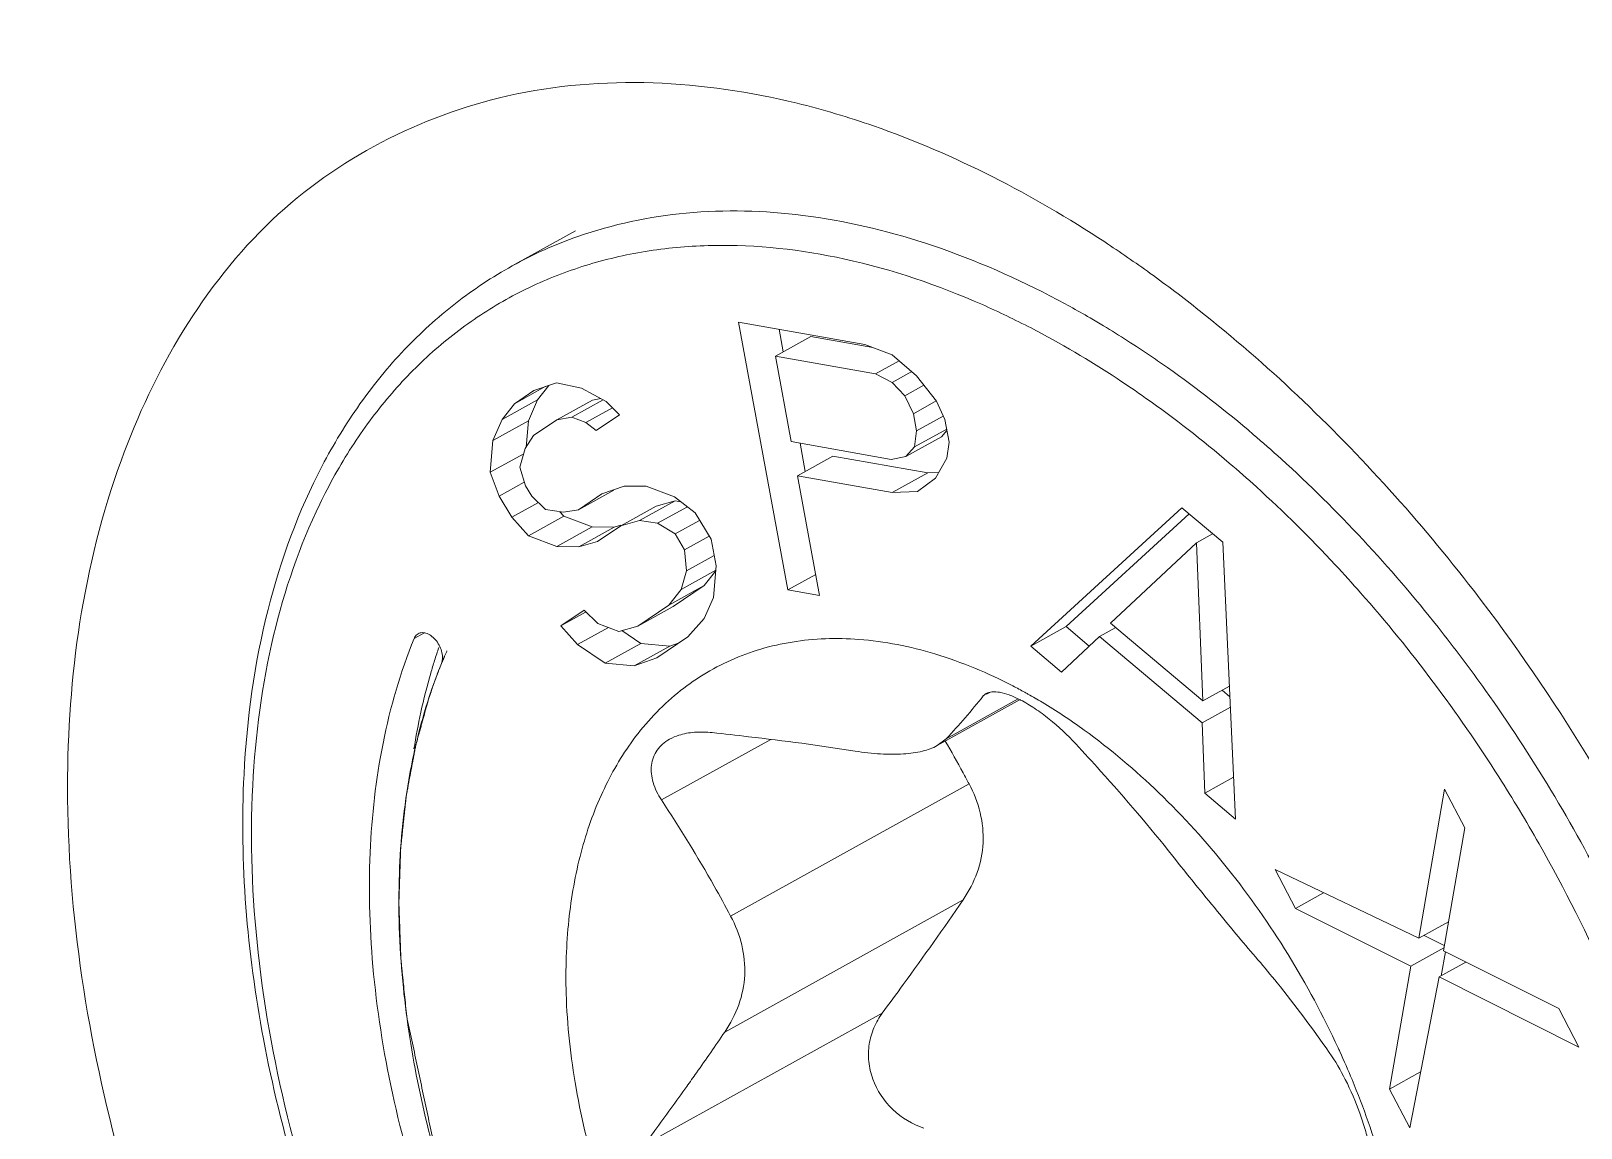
# Model space of a CAD drawing. Header units: millimetres. Extents: x 1177 to 4147, y 93 to 2194.
# Drawn here: x 2601.001 to 2605.101, y 1023.833 to 1026.734 of the extents above; entities that cross this region are included whole.
import ezdxf

# ---------------------------------------------------------------- set-up
doc = ezdxf.new("R2010")
doc.units = ezdxf.units.MM
doc.header["$LTSCALE"] = 0.1
doc.layers.get('0').update_dxf_attribs({"lineweight": 13})

# ---------------------------------------------------------------- blocks, each defined once
blk = doc.blocks.new('02')
for p, q in [((4486.6639, 1057.1432), (4486.904, 1057.2764)), ((4487.7064, 1055.9195), (4487.52, 1056.9311)), ((4487.52, 1056.9311), (4487.7064, 1055.9195)), ((4487.9973, 1056.8463), (4487.52, 1056.9311)), ((4487.52, 1056.9311), (4487.9973, 1056.8463)), ((4487.6592, 1056.8023), (4487.7931, 1056.8765)), ((4487.6726, 1056.904), (4487.6884, 1056.8185)), ((4487.7931, 1056.8765), (4488.0273, 1056.835)), ((4487.7186, 1056.4794), (4487.6592, 1056.8023)), ((4487.6592, 1056.8023), (4487.7186, 1056.4794)), ((4488.037, 1056.7352), (4487.6592, 1056.8023)), ((4487.6592, 1056.8023), (4488.037, 1056.7352)), ((4488.1007, 1056.8072), (4487.9973, 1056.8463)), ((4487.9973, 1056.8463), (4488.1007, 1056.8072)), ((4488.1921, 1056.7285), (4488.1007, 1056.8072)), ((4488.1007, 1056.8072), (4488.1921, 1056.7285)), ((4488.037, 1056.7352), (4488.1266, 1056.7849)), ((4488.1006, 1056.7031), (4488.1742, 1056.7439)), ((4486.6727, 1056.6228), (4486.7889, 1056.6873)), ((4486.8316, 1056.7021), (4486.7461, 1056.6725)), ((4486.8316, 1056.7021), (4486.7461, 1056.6725)), ((4486.8027, 1056.6921), (4486.7599, 1056.6374)), ((4486.9266, 1056.6818), (4486.8316, 1056.7021)), ((4486.9266, 1056.6818), (4486.8316, 1056.7021)), ((4488.1006, 1056.7031), (4488.037, 1056.7352)), ((4488.037, 1056.7352), (4488.1006, 1056.7031)), ((4488.1483, 1056.653), (4488.1006, 1056.7031)), ((4488.1006, 1056.7031), (4488.1483, 1056.653)), ((4488.1483, 1056.653), (4488.22, 1056.6927)), ((4488.2676, 1056.6318), (4488.1921, 1056.7285)), ((4488.1921, 1056.7285), (4488.2676, 1056.6318)), ((4486.626, 1056.5631), (4486.7599, 1056.6374)), ((4486.7461, 1056.6725), (4486.6727, 1056.6228)), ((4486.7461, 1056.6725), (4486.6727, 1056.6228)), ((4486.7599, 1056.6374), (4486.7253, 1056.5576)), ((4486.8333, 1056.5623), (4486.9672, 1056.6366)), ((4486.8894, 1056.5721), (4487.0077, 1056.6376)), ((4487.019, 1056.6315), (4486.9266, 1056.6818)), ((4487.019, 1056.6315), (4486.9266, 1056.6818)), ((4486.9672, 1056.6366), (4486.9993, 1056.6421)), ((4487.0699, 1056.5813), (4487.019, 1056.6315)), ((4487.0699, 1056.5813), (4487.019, 1056.6315)), ((4488.1801, 1056.5849), (4488.1483, 1056.653)), ((4488.1483, 1056.653), (4488.1801, 1056.5849)), ((4488.1801, 1056.5849), (4488.2669, 1056.633)), ((4488.2994, 1056.5637), (4488.2676, 1056.6318)), ((4488.2676, 1056.6318), (4488.2994, 1056.5637)), ((4486.6727, 1056.6228), (4486.626, 1056.5631)), ((4486.6727, 1056.6228), (4486.626, 1056.5631)), ((4486.8333, 1056.5623), (4486.8894, 1056.5721)), ((4486.8333, 1056.5623), (4486.8894, 1056.5721)), ((4486.8894, 1056.5721), (4486.9429, 1056.5519)), ((4486.8894, 1056.5721), (4486.9429, 1056.5519)), ((4486.9429, 1056.5519), (4487.0433, 1056.6075)), ((4486.9818, 1056.5218), (4487.0699, 1056.5813)), ((4486.9818, 1056.5218), (4487.0699, 1056.5813)), ((4488.192, 1056.5203), (4488.1801, 1056.5849)), ((4488.1801, 1056.5849), (4488.192, 1056.5203)), ((4488.192, 1056.5203), (4488.2925, 1056.5761)), ((4486.626, 1056.5631), (4486.5914, 1056.4834)), ((4486.626, 1056.5631), (4486.5914, 1056.4834)), ((4486.5914, 1056.4834), (4486.7253, 1056.5576)), ((4486.7253, 1056.5576), (4486.7167, 1056.4584)), ((4486.7451, 1056.5027), (4486.8333, 1056.5623)), ((4486.7451, 1056.5027), (4486.8333, 1056.5623)), ((4486.9429, 1056.5519), (4486.9818, 1056.5218)), ((4486.9429, 1056.5519), (4486.9818, 1056.5218)), ((4488.184, 1056.4593), (4488.3062, 1056.527)), ((4488.192, 1056.5203), (4488.184, 1056.4593)), ((4488.184, 1056.4593), (4488.192, 1056.5203)), ((4488.3072, 1056.5214), (4488.2861, 1056.4976)), ((4488.3153, 1056.4776), (4488.2994, 1056.5637)), ((4488.2994, 1056.5637), (4488.3153, 1056.4776)), ((4486.5914, 1056.4834), (4486.581, 1056.3636)), ((4486.5914, 1056.4834), (4486.581, 1056.3636)), ((4486.6933, 1056.3831), (4486.7132, 1056.4529)), ((4486.6933, 1056.3831), (4486.7132, 1056.4529)), ((4486.7132, 1056.4529), (4486.7451, 1056.5027)), ((4486.7132, 1056.4529), (4486.7451, 1056.5027)), ((4488.0965, 1056.4124), (4487.7186, 1056.4794)), ((4487.7186, 1056.4794), (4488.0965, 1056.4124)), ((4487.7519, 1056.4735), (4487.7717, 1056.3665)), ((4488.1522, 1056.4233), (4488.2861, 1056.4976)), ((4488.184, 1056.4593), (4488.1522, 1056.4233)), ((4488.1522, 1056.4233), (4488.184, 1056.4593)), ((4488.3153, 1056.4776), (4488.3073, 1056.4166)), ((4488.3073, 1056.4166), (4488.3153, 1056.4776)), ((4486.581, 1056.3636), (4486.7077, 1056.4339)), ((4487.7424, 1056.3503), (4487.8764, 1056.4246)), ((4487.8764, 1056.4246), (4488.2343, 1056.361)), ((4488.1522, 1056.4233), (4488.0965, 1056.4124)), ((4488.0965, 1056.4124), (4488.1522, 1056.4233)), ((4488.3073, 1056.4166), (4488.2635, 1056.3411)), ((4488.2635, 1056.3411), (4488.3073, 1056.4166)), ((4486.581, 1056.3636), (4486.6146, 1056.2736)), ((4486.581, 1056.3636), (4486.6146, 1056.2736)), ((4486.7148, 1056.3131), (4486.6933, 1056.3831)), ((4486.7148, 1056.3131), (4486.6933, 1056.3831)), ((4487.8257, 1055.8983), (4487.7424, 1056.3503)), ((4487.7424, 1056.3503), (4487.8257, 1055.8983)), ((4488.1004, 1056.2868), (4487.7424, 1056.3503)), ((4487.7424, 1056.3503), (4488.1004, 1056.2868)), ((4488.1004, 1056.2868), (4488.2343, 1056.361)), ((4488.2635, 1056.3411), (4488.1958, 1056.2906)), ((4488.1958, 1056.2906), (4488.2635, 1056.3411)), ((4488.2343, 1056.361), (4488.276, 1056.3627)), ((4486.6146, 1056.2736), (4486.7095, 1056.3262)), ((4486.6146, 1056.2736), (4486.6629, 1056.1935)), ((4486.6146, 1056.2736), (4486.6629, 1056.1935)), ((4486.739, 1056.2731), (4486.7148, 1056.3131)), ((4486.739, 1056.2731), (4486.7148, 1056.3131)), ((4486.7899, 1056.2229), (4486.739, 1056.2731)), ((4486.7899, 1056.2229), (4486.739, 1056.2731)), ((4486.9142, 1056.2224), (4487.0482, 1056.2967)), ((4487.0024, 1056.282), (4486.9142, 1056.2224)), ((4487.0024, 1056.282), (4486.9142, 1056.2224)), ((4487.0879, 1056.3116), (4487.0024, 1056.282)), ((4487.0879, 1056.3116), (4487.0024, 1056.282)), ((4487.1708, 1056.3113), (4487.0879, 1056.3116)), ((4487.1708, 1056.3113), (4487.0879, 1056.3116)), ((4487.2779, 1056.2709), (4487.1708, 1056.3113)), ((4487.2779, 1056.2709), (4487.1708, 1056.3113)), ((4488.1958, 1056.2906), (4488.1004, 1056.2868)), ((4488.1004, 1056.2868), (4488.1958, 1056.2906)), ((4486.6629, 1056.1935), (4486.7633, 1056.2491)), ((4486.8581, 1056.2127), (4486.7899, 1056.2229)), ((4486.8581, 1056.2127), (4486.7899, 1056.2229)), ((4486.8445, 1056.2147), (4486.8598, 1056.1976)), ((4486.9142, 1056.2224), (4486.8581, 1056.2127)), ((4486.9142, 1056.2224), (4486.8581, 1056.2127)), ((4487.0748, 1056.1619), (4487.2088, 1056.2361)), ((4487.1457, 1056.1816), (4487.2796, 1056.2558)), ((4487.2088, 1056.2361), (4487.2796, 1056.2558)), ((4487.2139, 1056.1713), (4487.3261, 1056.2335)), ((4487.3556, 1056.2107), (4487.2779, 1056.2709)), ((4487.3556, 1056.2107), (4487.2779, 1056.2709)), ((4487.2796, 1056.2558), (4487.3016, 1056.2525)), ((4489.1948, 1056.2299), (4488.6238, 1055.7067)), ((4488.6238, 1055.7067), (4489.1948, 1056.2299)), ((4489.3496, 1056.0991), (4489.1948, 1056.2299)), ((4489.1948, 1056.2299), (4489.3496, 1056.0991)), ((4486.6629, 1056.1935), (4486.7259, 1056.1233)), ((4486.6629, 1056.1935), (4486.7259, 1056.1233)), ((4486.7259, 1056.1233), (4486.8598, 1056.1976)), ((4486.833, 1056.0829), (4486.9669, 1056.1572)), ((4486.8598, 1056.1976), (4486.9669, 1056.1572)), ((4486.9159, 1056.0826), (4487.0498, 1056.1569)), ((4486.9669, 1056.1572), (4487.0498, 1056.1569)), ((4486.9867, 1056.1023), (4487.0748, 1056.1619)), ((4486.9867, 1056.1023), (4487.0748, 1056.1619)), ((4487.0498, 1056.1569), (4487.0743, 1056.1637)), ((4487.0748, 1056.1619), (4487.1457, 1056.1816)), ((4487.0748, 1056.1619), (4487.1457, 1056.1816)), ((4487.1457, 1056.1816), (4487.2139, 1056.1713)), ((4487.1457, 1056.1816), (4487.2139, 1056.1713)), ((4487.2139, 1056.1713), (4487.2795, 1056.1311)), ((4487.2139, 1056.1713), (4487.2795, 1056.1311)), ((4487.2795, 1056.1311), (4487.3714, 1056.1821)), ((4487.4159, 1056.1106), (4487.3556, 1056.2107)), ((4487.4159, 1056.1106), (4487.3556, 1056.2107)), ((4489.2223, 1056.2066), (4488.7577, 1055.781)), ((4486.7259, 1056.1233), (4486.833, 1056.0829)), ((4486.7259, 1056.1233), (4486.833, 1056.0829)), ((4486.9159, 1056.0826), (4486.9867, 1056.1023)), ((4486.9159, 1056.0826), (4486.9867, 1056.1023)), ((4487.2795, 1056.1311), (4487.3157, 1056.071)), ((4487.2795, 1056.1311), (4487.3157, 1056.071)), ((4487.3157, 1056.071), (4487.4091, 1056.1228)), ((4487.4349, 1056.0106), (4487.4159, 1056.1106)), ((4487.4349, 1056.0106), (4487.4159, 1056.1106)), ((4488.9256, 1055.794), (4489.25, 1056.0977)), ((4488.9256, 1055.794), (4489.25, 1056.0977)), ((4489.25, 1056.0977), (4489.3111, 1056.1316)), ((4489.25, 1056.0977), (4489.2739, 1055.4998)), ((4489.25, 1056.0977), (4489.2739, 1055.4998)), ((4489.3496, 1056.0991), (4489.3978, 1055.0529)), ((4489.3978, 1055.0529), (4489.3496, 1056.0991)), ((4486.833, 1056.0829), (4486.9159, 1056.0826)), ((4486.833, 1056.0829), (4486.9159, 1056.0826)), ((4487.3157, 1056.071), (4487.3226, 1055.9911)), ((4487.3157, 1056.071), (4487.3226, 1055.9911)), ((4487.3226, 1055.9911), (4487.4276, 1056.0493)), ((4487.3027, 1055.9213), (4487.4334, 1055.9938)), ((4487.3226, 1055.9911), (4487.3027, 1055.9213)), ((4487.3226, 1055.9911), (4487.3027, 1055.9213)), ((4487.4332, 1055.9912), (4487.3899, 1055.9358)), ((4487.4244, 1055.8908), (4487.4349, 1056.0106)), ((4487.4244, 1055.8908), (4487.4349, 1056.0106)), ((4487.256, 1055.8616), (4487.3899, 1055.9358)), ((4487.3027, 1055.9213), (4487.256, 1055.8616)), ((4487.3027, 1055.9213), (4487.256, 1055.8616)), ((4487.3899, 1055.9358), (4487.2724, 1055.8564)), ((4487.7064, 1055.9195), (4487.8111, 1055.9776)), ((4487.3899, 1055.8111), (4487.4244, 1055.8908)), ((4487.3899, 1055.8111), (4487.4244, 1055.8908)), ((4487.8257, 1055.8983), (4487.7064, 1055.9195)), ((4487.7064, 1055.9195), (4487.8257, 1055.8983)), ((4486.9365, 1055.8429), (4486.8483, 1055.7833)), ((4486.9365, 1055.8429), (4486.8483, 1055.7833)), ((4486.8483, 1055.7833), (4486.941, 1055.8347)), ((4486.9874, 1055.7927), (4486.9365, 1055.8429)), ((4486.9874, 1055.7927), (4486.9365, 1055.8429)), ((4487.256, 1055.8616), (4487.1385, 1055.7821)), ((4487.256, 1055.8616), (4487.1385, 1055.7821)), ((4487.1385, 1055.7821), (4487.2724, 1055.8564)), ((4487.3285, 1055.7414), (4487.3899, 1055.8111)), ((4487.3285, 1055.7414), (4487.3899, 1055.8111)), ((4486.2936, 1055.7357), (4486.3307, 1055.7562)), ((4486.8483, 1055.7833), (4486.9113, 1055.7131)), ((4486.8483, 1055.7833), (4486.9113, 1055.7131)), ((4486.9113, 1055.7131), (4487.0276, 1055.7776)), ((4487.0677, 1055.7624), (4486.9874, 1055.7927)), ((4487.0677, 1055.7624), (4486.9874, 1055.7927)), ((4487.1385, 1055.7821), (4487.0677, 1055.7624)), ((4487.1385, 1055.7821), (4487.0677, 1055.7624)), ((4487.0781, 1055.7653), (4487.1497, 1055.7171)), ((4488.6238, 1055.7067), (4488.7577, 1055.781)), ((4488.7577, 1055.781), (4488.8451, 1055.7072)), ((4488.884, 1055.7436), (4488.9452, 1055.7775)), ((4489.2739, 1055.4998), (4488.9256, 1055.794)), ((4489.2739, 1055.4998), (4488.9256, 1055.794)), ((4486.9113, 1055.7131), (4487.0158, 1055.6428)), ((4486.9113, 1055.7131), (4487.0158, 1055.6428)), ((4487.0158, 1055.6428), (4487.1497, 1055.7171)), ((4487.1255, 1055.6324), (4487.2594, 1055.7067)), ((4487.1497, 1055.7171), (4487.2594, 1055.7067)), ((4487.211, 1055.662), (4487.3285, 1055.7414)), ((4487.211, 1055.662), (4487.3285, 1055.7414)), ((4487.2594, 1055.7067), (4487.2956, 1055.7192)), ((4488.7399, 1055.6087), (4488.6238, 1055.7067)), ((4488.6238, 1055.7067), (4488.7399, 1055.6087)), ((4488.884, 1055.7436), (4488.7399, 1055.6087)), ((4488.7399, 1055.6087), (4488.884, 1055.7436)), ((4489.271, 1055.4167), (4488.884, 1055.7436)), ((4488.884, 1055.7436), (4489.271, 1055.4167)), ((4486.3946, 1055.6349), (4486.3812, 1055.6007)), ((4486.397, 1055.6408), (4486.3946, 1055.6349)), ((4487.0158, 1055.6428), (4487.1255, 1055.6324)), ((4487.0158, 1055.6428), (4487.1255, 1055.6324)), ((4487.1255, 1055.6324), (4487.211, 1055.662)), ((4487.1255, 1055.6324), (4487.211, 1055.662)), ((4488.4444, 1055.5186), (4488.4553, 1055.5277)), ((4488.4566, 1055.5254), (4488.4688, 1055.5321)), ((4489.2739, 1055.4998), (4489.3746, 1055.5557)), ((4489.3467, 1055.5402), (4489.3765, 1055.515)), ((4488.5843, 1055.505), (4488.2707, 1055.331)), ((4488.5758, 1055.5074), (4488.3045, 1055.3569)), ((4489.271, 1055.4167), (4489.3783, 1055.4762)), ((4489.271, 1055.4167), (4489.2817, 1055.151)), ((4489.2817, 1055.151), (4489.271, 1055.4167)), ((4487.2282, 1055.1256), (4487.6411, 1055.3546)), ((4488.2707, 1055.331), (4488.3045, 1055.3569)), ((4488.3905, 1055.1867), (4487.4896, 1054.6871)), ((4489.2817, 1055.151), (4489.3905, 1055.2113)), ((4490.1876, 1055.1663), (4490.0904, 1054.6031)), ((4490.0904, 1054.6031), (4490.1876, 1055.1663)), ((4490.2638, 1055.02), (4490.1876, 1055.1663)), ((4490.1876, 1055.1663), (4490.2638, 1055.02)), ((4489.3978, 1055.0529), (4489.2817, 1055.151)), ((4489.2817, 1055.151), (4489.3978, 1055.0529)), ((4490.2638, 1055.02), (4490.183, 1054.5559)), ((4490.183, 1054.5559), (4490.2638, 1055.02)), ((4489.624, 1054.716), (4489.5478, 1054.8623)), ((4489.5478, 1054.8623), (4489.624, 1054.716)), ((4490.0904, 1054.6031), (4489.5478, 1054.8623)), ((4489.5478, 1054.8623), (4490.0904, 1054.6031)), ((4489.624, 1054.716), (4489.7305, 1054.7751)), ((4488.3683, 1054.7484), (4487.4674, 1054.2489)), ((4490.0605, 1054.4977), (4489.624, 1054.716)), ((4489.624, 1054.716), (4490.0605, 1054.4977)), ((4490.0904, 1054.6031), (4490.202, 1054.665)), ((4490.1102, 1054.6141), (4490.1865, 1054.5759)), ((4490.0605, 1054.4977), (4490.1849, 1054.5666)), ((4490.1909, 1054.5519), (4490.1752, 1054.4616)), ((4490.6194, 1054.3375), (4490.183, 1054.5559)), ((4490.183, 1054.5559), (4490.6194, 1054.3375)), ((4490.0605, 1054.4977), (4489.9796, 1054.0335)), ((4489.9796, 1054.0335), (4490.0605, 1054.4977)), ((4490.1666, 1054.4569), (4490.0559, 1053.8872)), ((4490.0559, 1053.8872), (4490.1666, 1054.4569)), ((4490.1666, 1054.4569), (4490.2682, 1054.5132)), ((4490.6956, 1054.1912), (4490.1666, 1054.4569)), ((4490.1666, 1054.4569), (4490.6956, 1054.1912)), ((4487.162, 1053.8211), (4488.0629, 1054.3206)), ((4490.6956, 1054.1912), (4490.6194, 1054.3375)), ((4490.6194, 1054.3375), (4490.6956, 1054.1912)), ((4489.9796, 1054.0335), (4490.097, 1054.0986)), ((4490.0559, 1053.8872), (4489.9796, 1054.0335)), ((4489.9796, 1054.0335), (4490.0559, 1053.8872))]:
    blk.add_line(p, q)
for centre, radius, start, end in [((4487.4438, 1055.7351), 1.6097, 109.25986, 118.97991), ((4486.2647, 1053.2197), 4.8037, 54.18995, 56.6834), ((4486.0643, 1052.9419), 5.1462, 51.60524, 54.18939), ((4487.1164, 1053.9997), 3.277, 62.59383, 66.1606), ((4485.7476, 1052.5478), 5.6519, 46.58504, 51.571), ((4488.3698, 1055.0233), 2.0957, 161.10303, 162.52619), ((4486.2064, 1057.3138), 2.8691, 316.9942, 321.26503), ((4487.6474, 1053.8031), 1.9749, 61.11637, 62.60091), ((4487.6237, 1053.7598), 2.0243, 60.73097, 61.12091), ((4488.713, 1054.9343), 2.4504, 167.68422, 170.98381), ((4488.3787, 1055.1046), 0.449, 62.60531, 62.95158), ((4485.5036, 1052.0967), 5.7975, 23.78663, 29.60053), ((4486.7949, 1052.8103), 3.2931, 24.48406, 24.7578)]:
    blk.add_arc(centre, radius, start, end)
for points, knots in [([(4464.2559, 1081.9586), (4470.8977, 1078.6897), (4498.4262, 1065.6138), (4526.6508, 1054.0183), (4548.2802, 1045.9898)], [0, 0, 0, 0, 0.242917, 1, 1, 1, 1]), ([(4485.7572, 1057.3171), (4486.0006, 1057.5479), (4486.6591, 1057.8879), (4487.3866, 1057.8445), (4487.7406, 1057.7581)], [0, 0, 0, 0, 0.479284, 1, 1, 1, 1]), ([(4487.7406, 1057.7581), (4487.8383, 1057.7342), (4488.2472, 1057.6117), (4488.631, 1057.4127), (4488.9032, 1057.2339)], [0, 0, 0, 0, 0.235982, 1, 1, 1, 1]), ([(4488.6961, 1057.0306), (4488.5449, 1057.1089), (4488.2417, 1057.2391), (4487.776, 1057.3483), (4487.3282, 1057.3604), (4487.0444, 1057.3007), (4486.9128, 1057.2547)], [0, 0, 0, 0, 0.276917, 0.533938, 0.773334, 1, 1, 1, 1]), ([(4484.9838, 1055.1735), (4484.9838, 1055.5903), (4485.0918, 1056.3723), (4485.4974, 1057.0708), (4485.7572, 1057.3171)], [0, 0, 0, 0, 0.537941, 1, 1, 1, 1]), ([(4488.4409, 1056.9971), (4488.2738, 1057.0708), (4487.9395, 1057.1848), (4487.5076, 1057.233), (4487.1829, 1057.2057), (4486.9548, 1057.1547), (4486.74, 1057.0731), (4486.5405, 1056.9616), (4486.3583, 1056.8213), (4486.1951, 1056.6536), (4486.0523, 1056.4602), (4485.8875, 1056.1646), (4485.7413, 1055.7361), (4485.6933, 1055.3708), (4485.6836, 1055.1801)], [0, 0, 0, 0, 0.136212, 0.261408, 0.320729, 0.378429, 0.435114, 0.491465, 0.548182, 0.605941, 0.665349, 0.726908, 0.857661, 1, 1, 1, 1]), ([(4485.6507, 1055.2223), (4485.6613, 1055.4319), (4485.7164, 1055.8341), (4485.8878, 1056.3032), (4486.0821, 1056.623), (4486.2512, 1056.8301), (4486.4447, 1057.0063), (4486.589, 1057.1017), (4486.6639, 1057.1432)], [0, 0, 0, 0, 0.277973, 0.533781, 0.654737, 0.772001, 0.886671, 1, 1, 1, 1]), ([(4488.8981, 1056.9175), (4488.8814, 1056.9275), (4488.815, 1056.9668), (4488.7473, 1057.004), (4488.6961, 1057.0306)], [0, 0, 0, 0, 0.252721, 1, 1, 1, 1]), ([(4489.1406, 1056.7591), (4489.1206, 1056.7732), (4489.0412, 1056.8281), (4488.9599, 1056.8803), (4488.8981, 1056.9175)], [0, 0, 0, 0, 0.253041, 1, 1, 1, 1]), ([(4489.058, 1056.6443), (4489.0226, 1056.6693), (4488.8828, 1056.7646), (4488.7367, 1056.8509), (4488.6248, 1056.9089)], [0, 0, 0, 0, 0.25578, 1, 1, 1, 1]), ([(4489.5701, 1056.4141), (4489.5355, 1056.4455), (4489.3975, 1056.5669), (4489.2525, 1056.6802), (4489.1406, 1056.7591)], [0, 0, 0, 0, 0.254674, 1, 1, 1, 1]), ([(4489.4766, 1056.3081), (4489.4428, 1056.3387), (4489.3084, 1056.457), (4489.1671, 1056.5674), (4489.058, 1056.6443)], [0, 0, 0, 0, 0.254676, 1, 1, 1, 1]), ([(4489.632, 1056.6533), (4489.8726, 1056.426), (4490.7672, 1055.4315), (4491.3639, 1054.1664), (4491.5662, 1053.1822)], [0, 0, 0, 0, 0.24777, 1, 1, 1, 1]), ([(4490.3425, 1055.5395), (4490.2848, 1055.6206), (4490.051, 1055.9319), (4489.785, 1056.2195), (4489.5701, 1056.4141)], [0, 0, 0, 0, 0.255407, 1, 1, 1, 1]), ([(4489.8702, 1055.9086), (4489.8388, 1055.9442), (4489.7132, 1056.0827), (4489.58, 1056.2144), (4489.4766, 1056.3081)], [0, 0, 0, 0, 0.25342, 1, 1, 1, 1]), ([(4490.5445, 1054.9604), (4490.4961, 1055.0457), (4490.2959, 1055.3784), (4490.0622, 1055.6911), (4489.8702, 1055.9086)], [0, 0, 0, 0, 0.252699, 1, 1, 1, 1]), ([(4486.2936, 1055.7357), (4486.2944, 1055.7376), (4486.2979, 1055.7448), (4486.3038, 1055.7509), (4486.3089, 1055.7537)], [0, 0, 0, 0, 0.265741, 1, 1, 1, 1]), ([(4486.3089, 1055.7537), (4486.3136, 1055.7563), (4486.3255, 1055.7591), (4486.3441, 1055.7548), (4486.3623, 1055.7435), (4486.3786, 1055.7266), (4486.3914, 1055.7057), (4486.4016, 1055.6772), (4486.4022, 1055.6534), (4486.3969, 1055.6406)], [0, 0, 0, 0, 0.095545, 0.203484, 0.328421, 0.467395, 0.612942, 0.755805, 1, 1, 1, 1]), ([(4486.2936, 1055.7357), (4486.1895, 1055.4809), (4486.1115, 1055.0485), (4486.1313, 1054.4581), (4486.2101, 1053.979), (4486.3503, 1053.4941), (4486.548, 1053.0159), (4486.798, 1052.5575), (4487.0932, 1052.1311), (4487.4259, 1051.7485), (4487.7871, 1051.42), (4488.1671, 1051.1545), (4488.5561, 1050.9592), (4488.944, 1050.8399), (4489.3209, 1050.8008), (4489.6762, 1050.8443), (4489.893, 1050.9297), (4489.9918, 1050.9844)], [0, 0, 0, 0, 0.114604, 0.178426, 0.245883, 0.31616, 0.38824, 0.460989, 0.533229, 0.603817, 0.671714, 0.736072, 0.796319, 0.852265, 0.9042, 0.952978, 1, 1, 1, 1]), ([(4486.4178, 1055.6897), (4486.4163, 1055.6862), (4486.4132, 1055.6792), (4486.4098, 1055.6714), (4486.4076, 1055.6661), (4486.4065, 1055.6635), (4486.4055, 1055.6613), (4486.4048, 1055.6595), (4486.4042, 1055.6582), (4486.4038, 1055.6571), (4486.4034, 1055.6562), (4486.4032, 1055.6557), (4486.403, 1055.6552), (4486.4029, 1055.6549), (4486.4028, 1055.6547), (4486.4027, 1055.6545), (4486.4025, 1055.6541), (4486.4023, 1055.6535), (4486.4019, 1055.6525), (4486.4013, 1055.6512), (4486.4008, 1055.6499), (4486.4001, 1055.6482), (4486.3988, 1055.6451), (4486.3977, 1055.6425), (4486.397, 1055.6408)], [0, 0, 0, 0, 0.25, 0.5, 0.5625, 0.625, 0.6875, 0.71875, 0.75, 0.78125, 0.796875, 0.8125, 0.820312, 0.828125, 0.832031, 0.835938, 0.839844, 0.84375, 0.859375, 0.875, 0.890625, 0.90625, 0.9375, 1, 1, 1, 1]), ([(4487.1216, 1055.3526), (4487.1698, 1055.418), (4487.2806, 1055.5367), (4487.4877, 1055.6645), (4487.7241, 1055.7333), (4487.8902, 1055.7385), (4487.9742, 1055.7322)], [0, 0, 0, 0, 0.250221, 0.493795, 0.740658, 1, 1, 1, 1]), ([(4487.9742, 1055.7322), (4488.0715, 1055.7249), (4488.2731, 1055.6846), (4488.462, 1055.6053), (4488.5563, 1055.5565)], [0, 0, 0, 0, 0.479104, 1, 1, 1, 1]), ([(4486.3708, 1055.6526), (4486.3658, 1055.6367), (4486.3463, 1055.5721), (4486.3298, 1055.5067), (4486.319, 1055.457)], [0, 0, 0, 0, 0.246452, 1, 1, 1, 1]), ([(4486.3969, 1055.6406), (4486.391, 1055.6259), (4486.3674, 1055.5661), (4486.3469, 1055.5051), (4486.3331, 1055.4586)], [0, 0, 0, 0, 0.246268, 1, 1, 1, 1]), ([(4486.3812, 1055.6007), (4486.3784, 1055.5934), (4486.373, 1055.5789), (4486.3663, 1055.5606), (4486.3618, 1055.5476), (4486.3596, 1055.5412), (4486.3583, 1055.5374), (4486.3574, 1055.5346), (4486.3564, 1055.5319), (4486.3557, 1055.5298), (4486.3552, 1055.5284), (4486.355, 1055.5278), (4486.3549, 1055.5273), (4486.3547, 1055.5268), (4486.3543, 1055.5257), (4486.3538, 1055.5242), (4486.3531, 1055.5218), (4486.3521, 1055.5188), (4486.3505, 1055.5141), (4486.3493, 1055.5105), (4486.3485, 1055.5081)], [0, 0, 0, 0, 0.25, 0.5, 0.625, 0.6875, 0.71875, 0.75, 0.78125, 0.8125, 0.820312, 0.828125, 0.832031, 0.835938, 0.84375, 0.859375, 0.875, 0.90625, 0.9375, 1, 1, 1, 1]), ([(4488.4554, 1055.5277), (4488.4619, 1055.5314), (4488.4793, 1055.5356), (4488.509, 1055.5329), (4488.5447, 1055.5225), (4488.5696, 1055.5112), (4488.5829, 1055.5044)], [0, 0, 0, 0, 0.168831, 0.387474, 0.665175, 1, 1, 1, 1]), ([(4488.6134, 1055.5257), (4488.6314, 1055.5156), (4488.704, 1055.4734), (4488.7742, 1055.4269), (4488.8256, 1055.3898)], [0, 0, 0, 0, 0.24509, 1, 1, 1, 1]), ([(4491.3861, 1052.3061), (4491.399, 1052.5725), (4491.3654, 1053.1283), (4491.166, 1053.959), (4490.8266, 1054.7796), (4490.5167, 1055.2947), (4490.3425, 1055.5395)], [0, 0, 0, 0, 0.23161, 0.480157, 0.738975, 1, 1, 1, 1]), ([(4486.3331, 1055.4586), (4486.3104, 1055.3819), (4486.2629, 1055.1799), (4486.2286, 1054.8383), (4486.2378, 1054.5757), (4486.2505, 1054.4412)], [0, 0, 0, 0, 0.233977, 0.605151, 1, 1, 1, 1]), ([(4486.3485, 1055.5081), (4486.3423, 1055.4858), (4486.3331, 1055.4524), (4486.3223, 1055.4134), (4486.3162, 1055.3911), (4486.3116, 1055.3744), (4486.3077, 1055.3605), (4486.3046, 1055.3493), (4486.3027, 1055.3423), (4486.3012, 1055.3368), (4486.3002, 1055.3333), (4486.2995, 1055.3309), (4486.2992, 1055.3295), (4486.2989, 1055.328), (4486.2986, 1055.3261), (4486.2977, 1055.3217), (4486.2965, 1055.3151), (4486.2948, 1055.3063), (4486.2932, 1055.2974), (4486.291, 1055.2856), (4486.2871, 1055.265), (4486.2816, 1055.2356), (4486.2761, 1055.2061), (4486.2722, 1055.1855), (4486.27, 1055.1737), (4486.2684, 1055.1649), (4486.2667, 1055.156), (4486.2655, 1055.1494), (4486.2646, 1055.145), (4486.2643, 1055.1431), (4486.264, 1055.1417), (4486.2638, 1055.1402), (4486.2635, 1055.1374), (4486.2631, 1055.1336), (4486.2625, 1055.1274), (4486.2616, 1055.1197), (4486.2603, 1055.1074), (4486.2587, 1055.0919), (4486.2567, 1055.0734), (4486.2547, 1055.0549), (4486.2527, 1055.0364), (4486.2507, 1055.0178), (4486.2488, 1054.9993), (4486.2471, 1054.9839), (4486.2458, 1054.9715), (4486.2448, 1054.9623), (4486.244, 1054.9546), (4486.2434, 1054.9492), (4486.2431, 1054.9461), (4486.2428, 1054.9438), (4486.2427, 1054.9413), (4486.2426, 1054.9382), (4486.2424, 1054.9325), (4486.2422, 1054.9245), (4486.2419, 1054.9149), (4486.2414, 1054.9021), (4486.2409, 1054.886), (4486.2403, 1054.8668), (4486.2396, 1054.8475), (4486.239, 1054.8283), (4486.2383, 1054.809), (4486.2377, 1054.7898), (4486.2372, 1054.7737), (4486.2367, 1054.7609), (4486.2365, 1054.7529), (4486.2363, 1054.7465), (4486.2361, 1054.7425), (4486.236, 1054.7393), (4486.236, 1054.7368), (4486.2361, 1054.7343), (4486.2363, 1054.7294), (4486.2366, 1054.7219), (4486.2369, 1054.712), (4486.2373, 1054.7021), (4486.2378, 1054.6888), (4486.2386, 1054.6657), (4486.2398, 1054.6326), (4486.2409, 1054.5995), (4486.2418, 1054.5763), (4486.2422, 1054.5631), (4486.2426, 1054.5532), (4486.2429, 1054.5433), (4486.2432, 1054.5358), (4486.2434, 1054.5308), (4486.2435, 1054.5284), (4486.2436, 1054.5259), (4486.244, 1054.5225), (4486.2444, 1054.5182), (4486.2451, 1054.5114), (4486.2459, 1054.5029), (4486.2473, 1054.4892), (4486.249, 1054.4722), (4486.2511, 1054.4518), (4486.2538, 1054.4245), (4486.2586, 1054.3768), (4486.2628, 1054.336), (4486.2655, 1054.3087)], [0, 0, 0, 0, 0.0625, 0.09375, 0.109375, 0.125, 0.140625, 0.148438, 0.15625, 0.160156, 0.164062, 0.166016, 0.166992, 0.167969, 0.169922, 0.171875, 0.179688, 0.1875, 0.195312, 0.203125, 0.21875, 0.25, 0.28125, 0.296875, 0.304688, 0.3125, 0.320312, 0.328125, 0.330078, 0.332031, 0.333008, 0.333984, 0.335938, 0.339844, 0.34375, 0.351562, 0.359375, 0.375, 0.390625, 0.40625, 0.421875, 0.4375, 0.453125, 0.46875, 0.476562, 0.484375, 0.492188, 0.496094, 0.498047, 0.5, 0.501953, 0.503906, 0.507812, 0.515625, 0.523438, 0.53125, 0.546875, 0.5625, 0.578125, 0.59375, 0.609375, 0.625, 0.640625, 0.648438, 0.65625, 0.660156, 0.664062, 0.666016, 0.667969, 0.669922, 0.671875, 0.679688, 0.6875, 0.695312, 0.703125, 0.71875, 0.75, 0.78125, 0.796875, 0.804688, 0.8125, 0.820312, 0.828125, 0.830078, 0.832031, 0.833984, 0.835938, 0.839844, 0.84375, 0.851562, 0.859375, 0.875, 0.890625, 0.90625, 0.9375, 1, 1, 1, 1]), ([(4488.5853, 1055.5032), (4488.6037, 1055.4937), (4488.6408, 1055.4712), (4488.7124, 1055.4181), (4488.7625, 1055.3711), (4488.7937, 1055.3376)], [0, 0, 0, 0, 0.23262, 0.48606, 1, 1, 1, 1]), ([(4486.8682, 1054.3941), (4486.8655, 1054.4866), (4486.8712, 1054.6664), (4486.9165, 1054.9237), (4486.9974, 1055.1547), (4487.0767, 1055.2915), (4487.1216, 1055.3526)], [0, 0, 0, 0, 0.275353, 0.533423, 0.774339, 1, 1, 1, 1]), ([(4487.2282, 1055.1256), (4487.2148, 1055.1461), (4487.1937, 1055.1881), (4487.1867, 1055.2459), (4487.1965, 1055.2873), (4487.211, 1055.3147), (4487.2321, 1055.3381), (4487.2497, 1055.3502), (4487.2592, 1055.3554)], [0, 0, 0, 0, 0.279178, 0.52738, 0.643934, 0.759052, 0.876602, 1, 1, 1, 1]), ([(4487.2592, 1055.3554), (4487.2701, 1055.3615), (4487.3006, 1055.3742), (4487.3554, 1055.3836), (4487.3982, 1055.3823), (4487.4203, 1055.3799)], [0, 0, 0, 0, 0.226297, 0.596467, 1, 1, 1, 1]), ([(4487.4203, 1055.3799), (4487.466, 1055.3751), (4487.6464, 1055.3551), (4487.8265, 1055.3316), (4487.9604, 1055.3103)], [0, 0, 0, 0, 0.252968, 1, 1, 1, 1]), ([(4488.3905, 1055.1867), (4488.3832, 1055.2004), (4488.354, 1055.2547), (4488.3237, 1055.3084), (4488.3005, 1055.3483)], [0, 0, 0, 0, 0.251299, 1, 1, 1, 1]), ([(4488.7937, 1055.3376), (4488.8254, 1055.3036), (4488.9517, 1055.1658), (4489.0734, 1055.0237), (4489.1604, 1054.9134)], [0, 0, 0, 0, 0.248431, 1, 1, 1, 1]), ([(4488.8256, 1055.3898), (4488.9252, 1055.3179), (4489.118, 1055.1548), (4489.3762, 1054.8693), (4489.6033, 1054.5455), (4489.7293, 1054.3106), (4489.7852, 1054.1894)], [0, 0, 0, 0, 0.237309, 0.486159, 0.742079, 1, 1, 1, 1]), ([(4487.9604, 1055.3103), (4487.9923, 1055.3053), (4488.053, 1055.2982), (4488.1386, 1055.2973), (4488.2111, 1055.3067), (4488.2534, 1055.3214), (4488.2707, 1055.331)], [0, 0, 0, 0, 0.306638, 0.580398, 0.81207, 1, 1, 1, 1]), ([(4490.3982, 1050.4094), (4490.2893, 1050.349), (4490.0538, 1050.2516), (4489.671, 1050.1857), (4489.2666, 1050.1991), (4488.8499, 1050.2896), (4488.4293, 1050.4538), (4488.0126, 1050.6874), (4487.6079, 1050.9852), (4487.2229, 1051.3409), (4486.8653, 1051.747), (4486.5423, 1052.1952), (4486.2606, 1052.6762), (4486.0259, 1053.18), (4485.8432, 1053.6963), (4485.6776, 1054.372), (4485.6338, 1054.8886), (4485.6507, 1055.2223)], [0, 0, 0, 0, 0.047728, 0.096631, 0.14773, 0.201776, 0.259194, 0.320082, 0.384245, 0.451252, 0.520486, 0.5912, 0.662562, 0.733708, 0.803785, 0.871995, 1, 1, 1, 1]), ([(4491.4742, 1050.9269), (4491.3513, 1050.5865), (4491.07, 1050.1041), (4490.4921, 1049.6917), (4489.8222, 1049.4492), (4488.8263, 1049.4982), (4487.6602, 1050.0624), (4486.5906, 1051.026), (4485.7144, 1052.2808), (4485.1442, 1053.6953), (4484.9838, 1054.693), (4484.9838, 1055.1735)], [0, 0, 0, 0, 0.103745, 0.152334, 0.201138, 0.305605, 0.427329, 0.565923, 0.714235, 0.862242, 1, 1, 1, 1]), ([(4485.6836, 1055.1801), (4485.6729, 1054.9699), (4485.6895, 1054.5336), (4485.8134, 1053.875), (4486.0325, 1053.2118), (4486.3389, 1052.5677), (4486.7218, 1051.9658), (4487.1673, 1051.4274), (4487.6598, 1050.9719), (4488.1822, 1050.6154), (4488.7165, 1050.3711), (4489.1666, 1050.2671), (4489.511, 1050.2524), (4489.7548, 1050.2739), (4489.987, 1050.3276), (4490.2052, 1050.4131), (4490.4072, 1050.5296), (4490.5911, 1050.676), (4490.755, 1050.8507), (4490.9484, 1051.1241), (4491.1309, 1051.5329), (4491.2042, 1051.8896), (4491.2261, 1052.0769)], [0, 0, 0, 0, 0.066032, 0.136298, 0.209632, 0.284573, 0.359528, 0.432902, 0.503234, 0.569346, 0.630498, 0.686581, 0.712956, 0.738403, 0.763149, 0.787469, 0.811667, 0.836057, 0.860938, 0.886576, 0.940831, 1, 1, 1, 1]), ([(4488.4436, 1054.9636), (4488.4455, 1055.0016), (4488.4376, 1055.0797), (4488.4088, 1055.1522), (4488.3905, 1055.1867)], [0, 0, 0, 0, 0.493672, 1, 1, 1, 1]), ([(4487.4896, 1054.6871), (4487.4695, 1054.7252), (4487.3874, 1054.8744), (4487.2977, 1055.0192), (4487.2282, 1055.1256)], [0, 0, 0, 0, 0.253182, 1, 1, 1, 1]), ([(4488.3683, 1054.7484), (4488.3901, 1054.7804), (4488.4261, 1054.8492), (4488.4417, 1054.9256), (4488.4436, 1054.9636)], [0, 0, 0, 0, 0.504435, 1, 1, 1, 1]), ([(4489.1604, 1054.9134), (4489.2155, 1054.8435), (4489.2985, 1054.7418), (4489.4061, 1054.6114), (4489.4576, 1054.5502), (4489.4822, 1054.5217)], [0, 0, 0, 0, 0.526657, 0.777086, 1, 1, 1, 1]), ([(4488.0629, 1054.3206), (4488.0893, 1054.3564), (4488.193, 1054.4976), (4488.2947, 1054.6404), (4488.3683, 1054.7484)], [0, 0, 0, 0, 0.253932, 1, 1, 1, 1]), ([(4487.4674, 1054.2489), (4487.4892, 1054.2808), (4487.5252, 1054.3497), (4487.5485, 1054.4638), (4487.5368, 1054.58), (4487.5079, 1054.6526), (4487.4896, 1054.6871)], [0, 0, 0, 0, 0.251466, 0.498545, 0.746115, 1, 1, 1, 1]), ([(4489.4822, 1054.5217), (4489.5068, 1054.4933), (4489.6012, 1054.3803), (4489.6889, 1054.2618), (4489.7517, 1054.1718)], [0, 0, 0, 0, 0.255052, 1, 1, 1, 1]), ([(4486.2505, 1054.4412), (4486.2743, 1054.1883), (4486.3804, 1053.6738), (4486.6792, 1052.9374), (4487.1028, 1052.2569), (4487.5432, 1051.7674), (4487.9323, 1051.4477), (4488.2293, 1051.2534), (4488.5309, 1051.1042), (4488.8318, 1051.0029), (4489.1269, 1050.9515), (4489.4109, 1050.9516), (4489.6782, 1051.0037), (4489.8426, 1051.0732), (4489.919, 1051.1156)], [0, 0, 0, 0, 0.135031, 0.277159, 0.420541, 0.55912, 0.625002, 0.687865, 0.747378, 0.80342, 0.856126, 0.905922, 0.953545, 1, 1, 1, 1]), ([(4488.3719, 1051.9219), (4488.2701, 1051.9746), (4488.0692, 1052.1022), (4487.7924, 1052.3412), (4487.5381, 1052.6268), (4487.3149, 1052.9494), (4487.13, 1053.2984), (4486.9896, 1053.6622), (4486.8985, 1054.0286), (4486.8718, 1054.2743), (4486.8682, 1054.3941)], [0, 0, 0, 0, 0.114092, 0.235658, 0.362926, 0.493626, 0.62521, 0.755063, 0.880705, 1, 1, 1, 1]), ([(4486.2655, 1054.3087), (4486.2719, 1054.2785), (4486.2848, 1054.2182), (4486.304, 1054.1277), (4486.3201, 1054.0522), (4486.3329, 1053.9919), (4486.3425, 1053.9466), (4486.3522, 1053.9014), (4486.3618, 1053.8561), (4486.3698, 1053.8184), (4486.3762, 1053.7882), (4486.3802, 1053.7693), (4486.383, 1053.7561), (4486.3846, 1053.7486), (4486.3858, 1053.7429), (4486.3869, 1053.7382), (4486.3877, 1053.7345), (4486.3883, 1053.7316), (4486.3887, 1053.7293), (4486.3895, 1053.7274), (4486.3902, 1053.7255), (4486.391, 1053.7231), (4486.3931, 1053.7175), (4486.3963, 1053.709), (4486.4004, 1053.6977), (4486.4046, 1053.6864), (4486.4102, 1053.6713), (4486.4171, 1053.6525), (4486.4255, 1053.6299), (4486.4339, 1053.6073), (4486.445, 1053.5771), (4486.4589, 1053.5394), (4486.4756, 1053.4942), (4486.4924, 1053.449), (4486.5091, 1053.4037), (4486.5258, 1053.3585), (4486.5425, 1053.3133), (4486.5592, 1053.268), (4486.5731, 1053.2304), (4486.5829, 1053.204), (4486.5885, 1053.1889), (4486.5919, 1053.1795), (4486.5947, 1053.1719), (4486.5968, 1053.1663), (4486.5989, 1053.1606), (4486.6006, 1053.1559), (4486.6019, 1053.1526), (4486.6025, 1053.1507), (4486.6035, 1053.1489), (4486.6047, 1053.1467), (4486.6066, 1053.1431), (4486.609, 1053.1386), (4486.6128, 1053.1314), (4486.6177, 1053.1224), (4486.6253, 1053.108), (4486.635, 1053.0899), (4486.6465, 1053.0683), (4486.658, 1053.0467), (4486.6696, 1053.0251), (4486.6849, 1052.9963), (4486.7042, 1052.9603), (4486.7272, 1052.9171), (4486.7503, 1052.8739), (4486.7734, 1052.8306), (4486.7964, 1052.7874), (4486.8157, 1052.7514), (4486.831, 1052.7226), (4486.8426, 1052.701), (4486.8541, 1052.6794), (4486.8656, 1052.6578), (4486.8752, 1052.6398), (4486.8829, 1052.6254), (4486.8877, 1052.6164), (4486.8916, 1052.6091), (4486.894, 1052.6046), (4486.8959, 1052.601), (4486.8971, 1052.5988), (4486.8981, 1052.597), (4486.8993, 1052.5954), (4486.9014, 1052.5924), (4486.9044, 1052.5883), (4486.9081, 1052.5833), (4486.9117, 1052.5783), (4486.9165, 1052.5716), (4486.9225, 1052.5633), (4486.9322, 1052.55), (4486.949, 1052.5267), (4486.9731, 1052.4934), (4487.0021, 1052.4535), (4487.031, 1052.4136), (4487.0599, 1052.3737), (4487.0889, 1052.3337), (4487.1178, 1052.2938), (4487.1467, 1052.2539), (4487.1708, 1052.2206), (4487.1901, 1052.194), (4487.2046, 1052.174), (4487.219, 1052.154), (4487.2311, 1052.1374), (4487.2407, 1052.1241), (4487.248, 1052.1141), (4487.2552, 1052.1041), (4487.2606, 1052.0966), (4487.2642, 1052.0916), (4487.2657, 1052.0896), (4487.2669, 1052.0879), (4487.2681, 1052.0862), (4487.2698, 1052.0845), (4487.2719, 1052.0824), (4487.2746, 1052.0796), (4487.278, 1052.0761), (4487.2821, 1052.0719), (4487.2875, 1052.0663), (4487.297, 1052.0565), (4487.3106, 1052.0425), (4487.3323, 1052.0201), (4487.3594, 1051.9921), (4487.392, 1051.9585), (4487.4246, 1051.9249), (4487.4572, 1051.8913), (4487.4897, 1051.8577), (4487.5223, 1051.8241), (4487.5549, 1051.7905), (4487.582, 1051.7625), (4487.6038, 1051.7401), (4487.62, 1051.7233), (4487.6336, 1051.7093), (4487.6445, 1051.6981), (4487.6526, 1051.6897), (4487.6608, 1051.6813), (4487.6676, 1051.6743), (4487.673, 1051.6687), (4487.6764, 1051.6652), (4487.6791, 1051.6624), (4487.6811, 1051.6603), (4487.6828, 1051.6586), (4487.684, 1051.6574), (4487.6847, 1051.6567), (4487.6852, 1051.6561), (4487.6858, 1051.6557), (4487.6865, 1051.6552), (4487.6878, 1051.6542), (4487.6896, 1051.6528), (4487.6918, 1051.6512), (4487.6947, 1051.649), (4487.6984, 1051.6462), (4487.7043, 1051.6418), (4487.7116, 1051.6363), (4487.7204, 1051.6297), (4487.7293, 1051.623), (4487.741, 1051.6142), (4487.7557, 1051.6032), (4487.7733, 1051.5899), (4487.7968, 1051.5723), (4487.8262, 1051.5502), (4487.8614, 1051.5237), (4487.8966, 1051.4973), (4487.9319, 1051.4708), (4487.9671, 1051.4443), (4488.0023, 1051.4178), (4488.0376, 1051.3913), (4488.0669, 1051.3693), (4488.0904, 1051.3516), (4488.1051, 1051.3406), (4488.1154, 1051.3328), (4488.1213, 1051.3284), (4488.1257, 1051.3251), (4488.1293, 1051.3224), (4488.1323, 1051.3202), (4488.1345, 1051.3185), (4488.1363, 1051.3171), (4488.1378, 1051.3164), (4488.1394, 1051.3156), (4488.1412, 1051.3147), (4488.1458, 1051.3124), (4488.1526, 1051.309), (4488.1617, 1051.3044), (4488.1708, 1051.2999), (4488.1829, 1051.2938), (4488.1981, 1051.2862), (4488.2162, 1051.2771), (4488.2344, 1051.268), (4488.2586, 1051.2559), (4488.2889, 1051.2407), (4488.3253, 1051.2225), (4488.3617, 1051.2043), (4488.4101, 1051.18), (4488.4586, 1051.1557), (4488.501, 1051.1344), (4488.5253, 1051.1223), (4488.5404, 1051.1147), (4488.5525, 1051.1086), (4488.5616, 1051.1041), (4488.5707, 1051.0995), (4488.5783, 1051.0957), (4488.5843, 1051.0927), (4488.5889, 1051.0904), (4488.5934, 1051.0882), (4488.5972, 1051.0863), (4488.5997, 1051.085), (4488.6008, 1051.0845), (4488.6016, 1051.0841), (4488.6025, 1051.0838), (4488.6037, 1051.0835), (4488.6052, 1051.0832), (4488.6071, 1051.0827), (4488.6094, 1051.0821), (4488.6124, 1051.0813), (4488.6177, 1051.08), (4488.6253, 1051.0781), (4488.6375, 1051.075), (4488.6527, 1051.0712), (4488.6709, 1051.0665), (4488.6891, 1051.0619), (4488.7074, 1051.0573), (4488.7317, 1051.0512), (4488.7621, 1051.0435), (4488.7986, 1051.0343), (4488.835, 1051.0251), (4488.8715, 1051.0158), (4488.908, 1051.0066), (4488.9384, 1050.9989), (4488.9627, 1050.9928), (4488.9809, 1050.9882), (4488.9992, 1050.9836), (4489.0174, 1050.979), (4489.0326, 1050.9751), (4489.0448, 1050.972), (4489.0524, 1050.9701), (4489.0577, 1050.9688), (4489.0607, 1050.968), (4489.063, 1050.9674), (4489.0649, 1050.967), (4489.0664, 1050.9666), (4489.0675, 1050.9663), (4489.0685, 1050.966), (4489.0692, 1050.9661), (4489.0703, 1050.9661), (4489.0725, 1050.9661), (4489.0761, 1050.9662), (4489.0803, 1050.9662), (4489.0845, 1050.9663), (4489.0902, 1050.9664), (4489.0972, 1050.9665), (4489.1056, 1050.9666), (4489.1141, 1050.9667), (4489.1254, 1050.9669), (4489.1394, 1050.9671), (4489.162, 1050.9674), (4489.2014, 1050.9679), (4489.2465, 1050.9686), (4489.2916, 1050.9692), (4489.3254, 1050.9697), (4489.3592, 1050.9702), (4489.3873, 1050.9706), (4489.4099, 1050.9709), (4489.4268, 1050.9711), (4489.4437, 1050.9714), (4489.4578, 1050.9716), (4489.469, 1050.9717), (4489.4775, 1050.9718), (4489.4845, 1050.9719), (4489.4901, 1050.972), (4489.4937, 1050.9721), (4489.4965, 1050.9721), (4489.4983, 1050.9721), (4489.4997, 1050.9722), (4489.5011, 1050.9721), (4489.5027, 1050.9727), (4489.5046, 1050.9733), (4489.5071, 1050.9742), (4489.5103, 1050.9752), (4489.5141, 1050.9765), (4489.5192, 1050.9782), (4489.5282, 1050.9811), (4489.5409, 1050.9853), (4489.5562, 1050.9904), (4489.5715, 1050.9954), (4489.5919, 1051.0021), (4489.6174, 1051.0106), (4489.648, 1051.0207), (4489.6786, 1051.0308), (4489.7194, 1051.0442), (4489.7704, 1051.0611), (4489.8316, 1051.0813), (4489.8724, 1051.0948), (4489.8928, 1051.1015)], [0, 0, 0, 0, 0.015625, 0.03125, 0.046875, 0.054688, 0.0625, 0.070312, 0.078125, 0.085938, 0.089844, 0.09375, 0.095703, 0.09668, 0.097656, 0.098633, 0.099121, 0.099609, 0.100098, 0.100342, 0.100586, 0.101074, 0.101562, 0.103516, 0.105469, 0.107422, 0.109375, 0.113281, 0.117188, 0.121094, 0.125, 0.132812, 0.140625, 0.148438, 0.15625, 0.164062, 0.171875, 0.179688, 0.1875, 0.191406, 0.193359, 0.195312, 0.196289, 0.197266, 0.198242, 0.199219, 0.199707, 0.199951, 0.200195, 0.200684, 0.201172, 0.202148, 0.203125, 0.205078, 0.207031, 0.210938, 0.214844, 0.21875, 0.222656, 0.226562, 0.234375, 0.242188, 0.25, 0.257812, 0.265625, 0.273438, 0.277344, 0.28125, 0.285156, 0.289062, 0.292969, 0.294922, 0.296875, 0.297852, 0.298828, 0.299316, 0.299805, 0.300049, 0.300293, 0.300781, 0.301758, 0.302734, 0.303711, 0.304688, 0.306641, 0.308594, 0.3125, 0.320312, 0.328125, 0.335938, 0.34375, 0.351562, 0.359375, 0.367188, 0.375, 0.378906, 0.382812, 0.386719, 0.390625, 0.392578, 0.394531, 0.396484, 0.398438, 0.398926, 0.399414, 0.399658, 0.399902, 0.400391, 0.400879, 0.401367, 0.402344, 0.40332, 0.404297, 0.40625, 0.410156, 0.414062, 0.421875, 0.429688, 0.4375, 0.445312, 0.453125, 0.460938, 0.46875, 0.476562, 0.480469, 0.484375, 0.488281, 0.490234, 0.492188, 0.494141, 0.496094, 0.49707, 0.498047, 0.498535, 0.499023, 0.499512, 0.499756, 0.499878, 0.5, 0.500122, 0.500244, 0.500488, 0.500977, 0.501465, 0.501953, 0.50293, 0.503906, 0.505859, 0.507812, 0.509766, 0.511719, 0.515625, 0.519531, 0.523438, 0.53125, 0.539062, 0.546875, 0.554688, 0.5625, 0.570312, 0.578125, 0.585938, 0.589844, 0.59375, 0.595703, 0.59668, 0.597656, 0.598633, 0.599121, 0.599609, 0.600098, 0.600342, 0.600586, 0.601074, 0.601562, 0.603516, 0.605469, 0.607422, 0.609375, 0.613281, 0.617188, 0.621094, 0.625, 0.632812, 0.640625, 0.648438, 0.65625, 0.671875, 0.679688, 0.683594, 0.6875, 0.689453, 0.691406, 0.693359, 0.695312, 0.696289, 0.697266, 0.698242, 0.699219, 0.699707, 0.699829, 0.699951, 0.700195, 0.700439, 0.700684, 0.701172, 0.70166, 0.702148, 0.703125, 0.705078, 0.707031, 0.710938, 0.714844, 0.71875, 0.722656, 0.726562, 0.734375, 0.742188, 0.75, 0.757812, 0.765625, 0.773438, 0.777344, 0.78125, 0.785156, 0.789062, 0.792969, 0.794922, 0.796875, 0.797852, 0.79834, 0.798828, 0.799316, 0.799561, 0.799805, 0.800049, 0.800171, 0.800293, 0.800781, 0.801758, 0.802734, 0.803711, 0.804688, 0.806641, 0.808594, 0.810547, 0.8125, 0.816406, 0.820312, 0.828125, 0.84375, 0.851562, 0.859375, 0.867188, 0.875, 0.878906, 0.882812, 0.886719, 0.890625, 0.892578, 0.894531, 0.896484, 0.897461, 0.898438, 0.898926, 0.899414, 0.899658, 0.899902, 0.900391, 0.900879, 0.901367, 0.902344, 0.90332, 0.904297, 0.90625, 0.910156, 0.914062, 0.917969, 0.921875, 0.929688, 0.9375, 0.945312, 0.953125, 0.96875, 0.984375, 1, 1, 1, 1]), ([(4488.22, 1053.8853), (4488.1768, 1053.9004), (4488.0955, 1053.9489), (4488.0296, 1054.0475), (4488.0092, 1054.1363), (4488.0108, 1054.2031), (4488.0287, 1054.266), (4488.0502, 1054.3036), (4488.0629, 1054.3206)], [0, 0, 0, 0, 0.255909, 0.51196, 0.637893, 0.760814, 0.881248, 1, 1, 1, 1]), ([(4487.3237, 1054.0432), (4487.336, 1054.0604), (4487.3844, 1054.1286), (4487.4322, 1054.1972), (4487.4674, 1054.2489)], [0, 0, 0, 0, 0.252458, 1, 1, 1, 1]), ([(4489.7517, 1054.1718), (4489.7744, 1054.1392), (4489.8174, 1054.0648), (4489.8606, 1053.9658), (4489.8878, 1053.8825), (4489.9017, 1053.826), (4489.909, 1053.7779), (4489.9099, 1053.7489), (4489.9088, 1053.7364)], [0, 0, 0, 0, 0.254521, 0.548154, 0.689252, 0.815127, 0.919765, 1, 1, 1, 1]), ([(4489.7918, 1054.1751), (4489.8078, 1054.14), (4489.8686, 1053.9999), (4489.9196, 1053.8556), (4489.9515, 1053.746)], [0, 0, 0, 0, 0.252609, 1, 1, 1, 1]), ([(4487.162, 1053.8211), (4487.1757, 1053.8396), (4487.2301, 1053.9133), (4487.2839, 1053.9875), (4487.3237, 1054.0432)], [0, 0, 0, 0, 0.251673, 1, 1, 1, 1])]:
    blk.add_open_spline(points, degree=3, knots=knots)

msp = doc.modelspace()

# ---------------------------------------------------------------- block references
at = {"xscale": 0.7, "yscale": 0.7, "zscale": 0.7}
msp.add_blockref('02', (-538.3909, 286.1124), dxfattribs=at)

doc.saveas('drawing.dxf')
